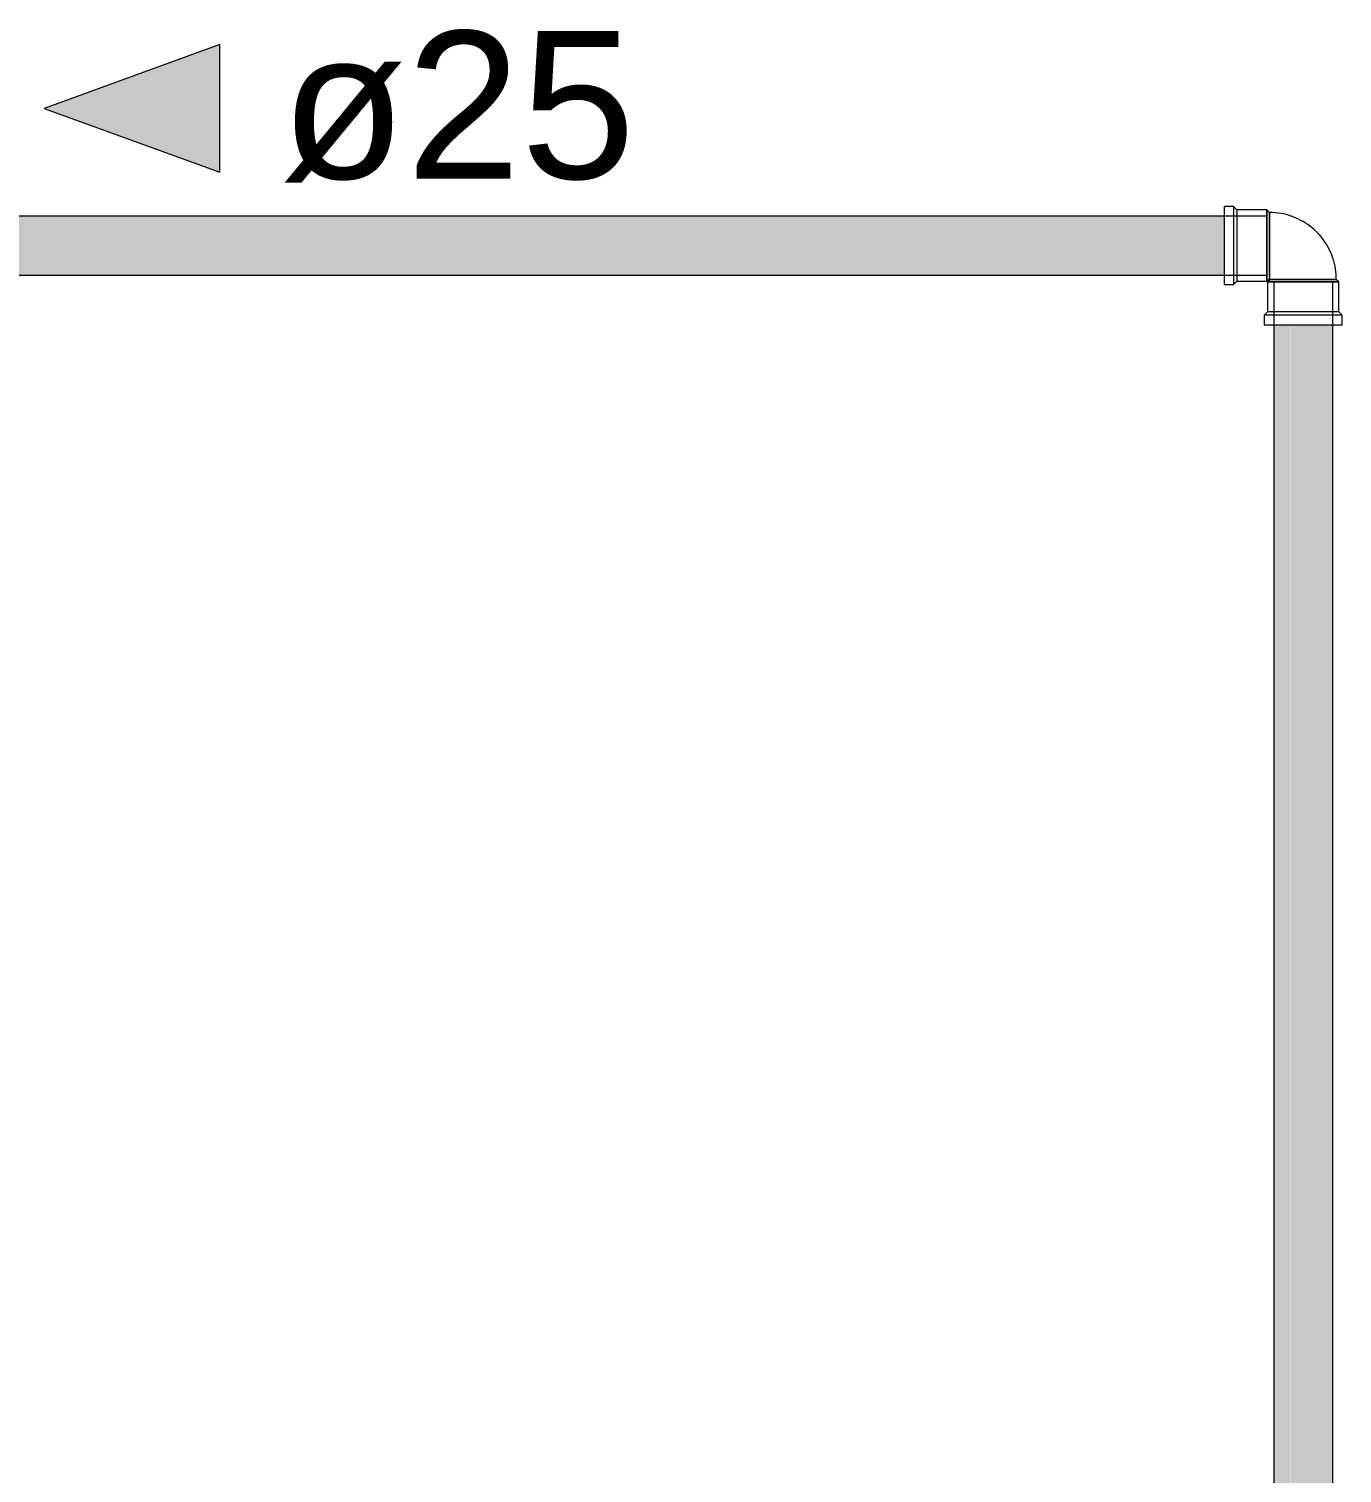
# Model space of a CAD drawing. Header units: metres. Extents: x -24.8 to 3.4, y -2.1 to 25.8.
# Drawn here: x -3.447 to -2.89, y 3.5 to 4.112 of the extents above; entities that cross this region are included whole.
import ezdxf

# ---------------------------------------------------------------- set-up
doc = ezdxf.new("R2010")
doc.units = ezdxf.units.M
doc.layers.add('P-PIPE', color=7, linetype='Continuous', lineweight=5)
doc.layers.add('P-PIPE-IDEN', color=7, linetype='Continuous', lineweight=5)
doc.styles.add('Arial_1', font='arial.ttf', dxfattribs={"height": 0.0625})

# ---------------------------------------------------------------- blocks, each defined once
blk = doc.blocks.new('Joelho 45_90 - Agua Fria_Soldavel - MEP - Tigre - Standard-V66-BB')
at = {"layer": 'P-PIPE'}
for p, q in [((-9.2631, 4.0365), (-9.2671, 4.0365)), ((-9.2671, 4.0365), (-9.2671, 4.0035)), ((-9.2617, 4.0351), (-9.2631, 4.0365)), ((-9.2631, 4.0365), (-9.2631, 4.0035)), ((-9.249, 4.0351), (-9.2617, 4.0351)), ((-9.2617, 4.0351), (-9.2617, 4.0049)), ((-9.2479, 4.03404), (-9.249, 4.0351)), ((-9.249, 4.0351), (-9.249, 4.0049)), ((-9.249, 4.0049), (-9.249, 4.0351)), ((-9.2479, 4.00596), (-9.2479, 4.03404)), ((-9.2479, 4.03404), (-9.2479, 4.00596)), ((-9.2671, 4.0035), (-9.2631, 4.0035)), ((-9.2631, 4.0035), (-9.2617, 4.0049)), ((-9.2617, 4.0049), (-9.249, 4.0049)), ((-9.249, 4.0049), (-9.2479, 4.00596)), ((-9.24764, 4.0057), (-9.2487, 4.0046)), ((-9.2487, 4.0046), (-9.2185, 4.0046)), ((-9.2487, 4.0046), (-9.2487, 3.9919)), ((-9.2185, 4.0046), (-9.2487, 4.0046)), ((-9.21956, 4.0057), (-9.24764, 4.0057)), ((-9.24764, 4.0057), (-9.21956, 4.0057)), ((-9.2185, 4.0046), (-9.21956, 4.0057)), ((-9.2185, 3.9919), (-9.2185, 4.0046)), ((-9.2487, 3.9919), (-9.2501, 3.9905)), ((-9.2501, 3.9905), (-9.2501, 3.9865)), ((-9.2501, 3.9905), (-9.2501, 3.9905)), ((-9.2171, 3.9905), (-9.2501, 3.9905)), ((-9.2185, 3.9919), (-9.2487, 3.9919)), ((-9.2171, 3.9905), (-9.2185, 3.9919)), ((-9.2171, 3.9865), (-9.2171, 3.9905)), ((-9.2501, 3.9865), (-9.2171, 3.9865)), ((-9.2501, 3.9865), (-9.2501, 3.9865))]:
    blk.add_line(p, q, dxfattribs=at)
at = {"layer": 'P-PIPE', "flags": 128}
for points in [[(-9.21956, 4.0057), (-9.21958, 4.00683), (-9.21965, 4.00796), (-9.21976, 4.00909), (-9.21992, 4.01022), (-9.22012, 4.01133), (-9.22037, 4.01244), (-9.22066, 4.01353), (-9.221, 4.01461), (-9.22138, 4.01568), (-9.2218, 4.01674), (-9.22226, 4.01777), (-9.22276, 4.01879), (-9.22331, 4.01978), (-9.22389, 4.02075), (-9.22451, 4.0217), (-9.22517, 4.02262), (-9.22586, 4.02352), (-9.22659, 4.02439), (-9.22736, 4.02522), (-9.22816, 4.02603), (-9.22898, 4.0268), (-9.22984, 4.02754), (-9.23073, 4.02825), (-9.23165, 4.02892), (-9.23259, 4.02955), (-9.23355, 4.03014), (-9.23454, 4.03069), (-9.23555, 4.03121), (-9.23658, 4.03168), (-9.23763, 4.03211), (-9.2387, 4.0325), (-9.23977, 4.03285), (-9.24087, 4.03315), (-9.24197, 4.03341), (-9.24308, 4.03363), (-9.2442, 4.0338), (-9.24533, 4.03392), (-9.24646, 4.034), (-9.24759, 4.03404), (-9.2479, 4.03404)], [(-9.2479, 4.00596), (-9.24789, 4.00596), (-9.24788, 4.00596), (-9.24787, 4.00596), (-9.24786, 4.00596), (-9.24785, 4.00595), (-9.24784, 4.00595), (-9.24783, 4.00595), (-9.24782, 4.00595), (-9.24781, 4.00594), (-9.2478, 4.00594), (-9.24779, 4.00594), (-9.24778, 4.00593), (-9.24777, 4.00593), (-9.24776, 4.00592), (-9.24775, 4.00591), (-9.24774, 4.00591), (-9.24774, 4.0059), (-9.24773, 4.0059), (-9.24772, 4.00589), (-9.24771, 4.00588), (-9.24771, 4.00587), (-9.2477, 4.00587), (-9.24769, 4.00586), (-9.24769, 4.00585), (-9.24768, 4.00584), (-9.24768, 4.00583), (-9.24767, 4.00582), (-9.24767, 4.00581), (-9.24766, 4.0058), (-9.24766, 4.00579), (-9.24765, 4.00578), (-9.24765, 4.00577), (-9.24765, 4.00576), (-9.24765, 4.00575), (-9.24764, 4.00574), (-9.24764, 4.00573), (-9.24764, 4.00572), (-9.24764, 4.00571), (-9.24764, 4.0057), (-9.24764, 4.0057)]]:
    blk.add_lwpolyline(points, dxfattribs=at)
blk = doc.blocks.new('Anotacao_Tuboseta - Fluxo 2-2612755-BB')
at = {"layer": 'P-PIPE-IDEN'}
blk.add_hatch(color=256, dxfattribs=at).paths.add_polyline_path([(-9.69273, 4.05107), (-9.76704, 4.07812), (-9.69273, 4.10517)])
for p, q in [((-9.69273, 4.10517), (-9.76704, 4.07812)), ((-9.69273, 4.05107), (-9.69273, 4.10517)), ((-9.76704, 4.07812), (-9.69273, 4.05107))]:
    blk.add_line(p, q, dxfattribs=at)

msp = doc.modelspace()

# ---------------------------------------------------------------- hatches: boundary and pattern name
at = {"layer": 'P-PIPE', "true_color": 0x00ffff}
for points in [[(-3.02149, 4.02), (-2.94018, 4.02), (-2.94018, 4.0325), (-3.48929, 4.03245), (-3.48929, 4.02), (-3.11981, 4.02)], [(-2.97234, 4.0075), (-2.94018, 4.00751), (-2.94018, 4.02), (-3.48929, 4.02), (-3.48929, 4.0075), (-3.02149, 4.0075)], [(-2.91915, 2.0075), (-2.91211, 2.0075), (-2.91224, 3.9865), (-2.91915, 3.9865), (-2.91915, 2.0433)], [(-2.91211, 2.0075), (-2.89542, 2.0075), (-2.89544, 3.9865), (-2.91211, 3.9865), (-2.91211, 2.0433)], [(-2.89422, 2.0075), (-2.89441, 3.9865), (-2.89542, 3.9865), (-2.89542, 2.0075), (-2.8944, 2.0075)]]:
    msp.add_hatch(color=4, dxfattribs=at).paths.add_polyline_path(points)

# ---------------------------------------------------------------- linework, layer by layer
at = {"layer": 'P-PIPE'}
for p, q in [((-2.92208, 4.0325), (-3.48929, 4.0325)), ((-3.48929, 4.0075), (-2.92208, 4.0075)), ((-2.91918, 4.0046), (-2.91918, 0.3159)), ((-2.89418, 0.3159), (-2.89418, 4.0046))]:
    msp.add_line(p, q, dxfattribs=at)

# ---------------------------------------------------------------- block references
msp.add_blockref('Joelho 45_90 - Agua Fria_Soldavel - MEP - Tigre - Standard-V66-BB', (6.32692, 0), dxfattribs=at)
at = {"layer": 'P-PIPE-IDEN'}
msp.add_blockref('Anotacao_Tuboseta - Fluxo 2-2612755-BB', (6.32692, 0), dxfattribs=at)

# ---------------------------------------------------------------- texts
at = {"layer": 'P-PIPE-IDEN', "insert": (-3.34011, 4.11087), "char_height": 0.0625, "width": 0.1803797, "attachment_point": 1, "style": 'Arial_1'}
msp.add_mtext('ø25', dxfattribs=at)

doc.saveas('drawing.dxf')
